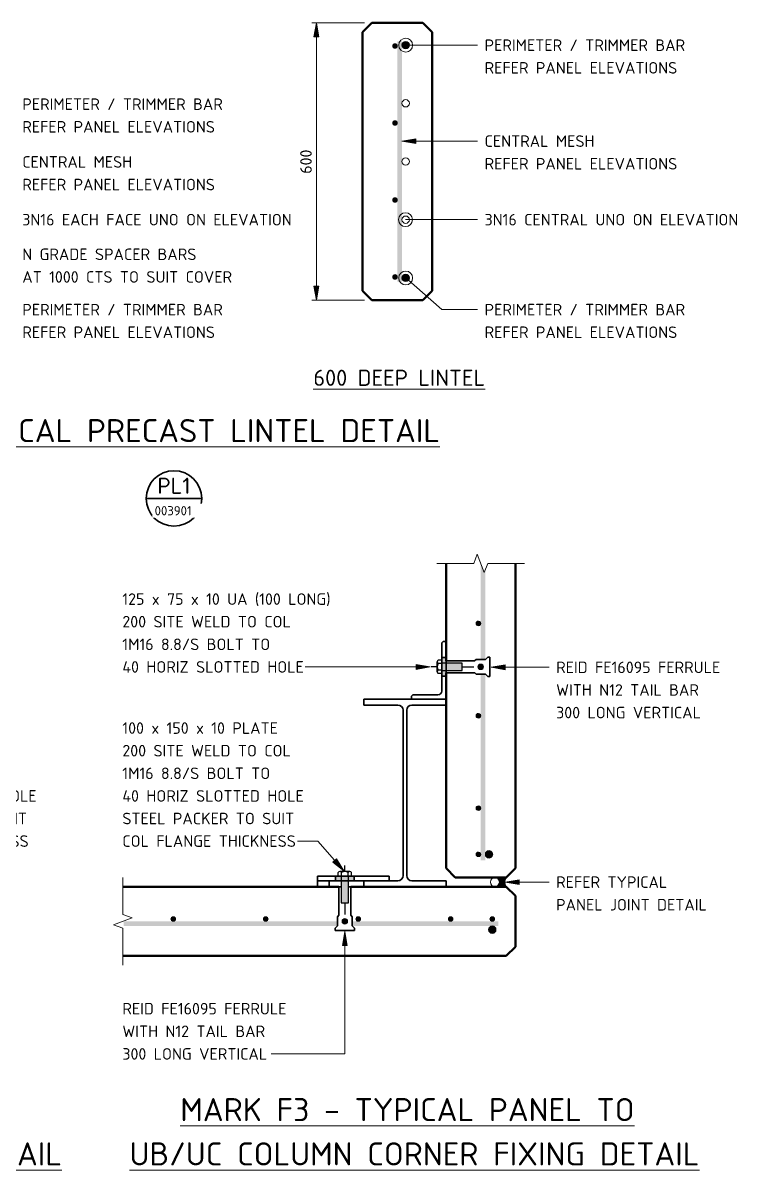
# Model space of a CAD drawing. Header units: millimetres. Extents: x 1317 to 9218, y 3460 to 6153.
# Drawn here: x 6382 to 7927, y 3517 to 6001 of the extents above; entities that cross this region are included whole.
import ezdxf

# ---------------------------------------------------------------- set-up
doc = ezdxf.new("R2010")
doc.units = ezdxf.units.MM
for name, color, linetype, lineweight in [('A-000-T_TEXT', 231, 'Continuous', 13), ('A-010-D_DIM', 211, 'Continuous', 13), ('A-010-D_DIM-10', 211, 'Continuous', 13), ('A-010-M_LINE', 90, 'Continuous', 13), ('Z-000-T_TEXT', 131, 'Continuous', 18), ('Z-060-M_DETAIL', 92, 'Continuous', 25)]:
    doc.layers.add(name, color=color, linetype=linetype, lineweight=lineweight)
doc.styles.add('ISOCPEUR', font='isocpeur.ttf', dxfattribs={"height": 25})
doc.styles.add('ISOCPEUR_2', font='isocpeur.ttf', dxfattribs={"height": 50})
doc.styles.add('ISOCPEUR_3', font='isocpeur.ttf', dxfattribs={"height": 35})
doc.styles.add('ISOCPEUR_4', font='isocpeur.ttf', dxfattribs={"height": 20})
doc.dimstyles.new('2_5___Arrow_Tick', dxfattribs={"dimscale": 304.8, "dimtxt": 24.899529, "dimasz": 0.098425, "dimexe": 0.032808, "dimexo": 0.052493, "dimgap": 0.008202, "dimtad": 1, "dimdec": 0, "dimzin": 0, "dimdsep": 46, "dimtxsty": 'ISOCPEUR', "dimsah": 1, "dimcen": 0.09, "dimadec": 0, "dimazin": 0, "dimtfac": 1, "dimtdec": 4, "dimtix": 1, "dimtmove": 0, "dimatfit": 3, "dimfxl": 1, "dimtvp": 1, "dimtolj": 1, "dimtzin": 0, "dimlwd": 18, "dimlwe": 18, "dimarcsym": 2})

# ---------------------------------------------------------------- blocks, each defined once
blk = doc.blocks.new('NRP_Reinft Bar Section BN - N16-4129582-S-3901 - _INDUSTRIAL_ TYPICAL PRECAST PANEL DETAILS')
at = {"layer": 'Z-060-M_DETAIL', "lineweight": 13}
blk.add_hatch(color=256, dxfattribs=at).paths.add_polyline_path([(0, 8), (-2.1, 7.7), (-4, 6.9), (-5.7, 5.7), (-6.9, 4), (-7.7, 2.1), (-8, 0), (-7.7, -2.1), (-6.9, -4), (-5.7, -5.7), (-4, -6.9), (-2.1, -7.7), (0, -8), (2.1, -7.7), (4, -6.9), (5.7, -5.7), (6.9, -4), (7.7, -2.1), (8, 0), (7.7, 2.1), (6.9, 4), (5.7, 5.7), (4, 6.9), (2.1, 7.7)])
for start, end in [(0, 180), (180, 360)]:
    blk.add_arc((0, 0), 8, start, end, dxfattribs=at)
blk = doc.blocks.new('NRP_Reinft Bar Section BN - R10-4129583-S-3901 - _INDUSTRIAL_ TYPICAL PRECAST PANEL DETAILS')
at = {"layer": 'Z-060-M_DETAIL', "lineweight": 13}
blk.add_hatch(color=256, dxfattribs=at).paths.add_polyline_path([(0, 5), (-1.3, 4.8), (-2.5, 4.3), (-3.5, 3.5), (-4.3, 2.5), (-4.8, 1.3), (-5, 0), (-4.8, -1.3), (-4.3, -2.5), (-3.5, -3.5), (-2.5, -4.3), (-1.3, -4.8), (0, -5), (1.3, -4.8), (2.5, -4.3), (3.5, -3.5), (4.3, -2.5), (4.8, -1.3), (5, 0), (4.8, 1.3), (4.3, 2.5), (3.5, 3.5), (2.5, 4.3), (1.3, 4.8), (0.4, 4.9)])
for start, end in [(0, 180), (180, 0)]:
    blk.add_arc((0, 0), 5, start, end, dxfattribs=at)
blk = doc.blocks.new('NRP_Break Line _v2_ - Section-3988886-S-3901 - _INDUSTRIAL_ TYPICAL PRECAST PANEL DETAILS')
at = {"layer": 'Z-060-M_DETAIL', "lineweight": 18}
for p, q in [((0, 0), (60, 0)), ((90, 0), (150, 0))]:
    blk.add_line(p, q, dxfattribs=at)
blk = doc.blocks.new('FE1 - FE20095 SECTION-4121781-S-3901 - _INDUSTRIAL_ TYPICAL PRECAST PANEL DETAILS')
at = {"layer": 'Z-060-M_DETAIL', "lineweight": 18}
blk.add_hatch(color=256, dxfattribs=at).paths.add_polyline_path([(0, 81), (-1.6, 80.8), (-3, 80.2), (-4.2, 79.2), (-5.2, 78), (-5.8, 76.6), (-6, 74.9), (-5.8, 73.4), (-5.2, 72), (-4.2, 70.8), (-3, 69.8), (-1.6, 69.2), (0, 69), (1.6, 69.2), (3, 69.8), (4.2, 70.8), (5.2, 72), (5.8, 73.4), (6, 75), (5.8, 76.6), (5.2, 78), (4.2, 79.2), (3, 80.2), (1.6, 80.8)])
at = {"layer": 'Z-060-M_DETAIL', "lineweight": 35}
for p, q in [((21, 95), (-21, 95)), ((-21, 95), (-21, 90)), ((-21, 90), (-16, 85)), ((-16, 85), (-16, 65)), ((16, 85), (21, 90)), ((16, 65), (16, 85)), ((21, 90), (21, 95)), ((-16, 65), (-13, 62)), ((-13, 62), (-13, 0)), ((13, 61.4), (16, 65)), ((13, 0), (13, 61.4)), ((-13, 0), (-8, 0)), ((8, 0), (13, 0))]:
    blk.add_line(p, q, dxfattribs=at)
at = {"layer": 'Z-060-M_DETAIL', "lineweight": 18}
for start, end in [(0, 180), (180, 0)]:
    blk.add_arc((0, 75), 6, start, end, dxfattribs=at)
blk = doc.blocks.new('NRP_Bolt Detailed Section _v2_ - M16-4129584-S-3901 - _INDUSTRIAL_ TYPICAL PRECAST PANEL DETAILS')
at = {"layer": 'Z-060-M_DETAIL'}
blk.add_hatch(color=256, dxfattribs=at).paths.add_polyline_path([(0, -8), (57.8, -8), (57.8, 8), (0, 8)])
for p, q in [((-9.752, 10.668), (-9.752, -10.668)), ((0, 14.224), (-7.72, 14.224)), ((0, 7.112), (-7.72, 7.112)), ((0, -14.224), (0, 14.224)), ((57.8, 8), (0, 8)), ((0, 8), (0, -8)), ((57.8, -8), (57.8, 8)), ((57.8, 0), (82.8, 0)), ((-9.752, 0), (-23, 0)), ((0, -7.112), (-7.72, -7.112)), ((0, -14.224), (-7.72, -14.224)), ((0, -8), (57.8, -8))]:
    blk.add_line(p, q, dxfattribs=at)
for centre, radius, start, end in [((-5.6245, 10.668), 4.1275, 120.5102374, 239.4897626), ((3.7124, 0), 13.464, 148.1145038, 211.8854962), ((-5.6245, -10.668), 4.1275, 120.5102374, 239.4897626)]:
    blk.add_arc(centre, radius, start, end, dxfattribs=at)
blk = doc.blocks.new('NRP_Reinft Bar Section BN - N16-4128137-S-3901 - _INDUSTRIAL_ TYPICAL PRECAST PANEL DETAILS')
at = {"layer": 'Z-060-M_DETAIL', "lineweight": 13}
blk.add_hatch(color=256, dxfattribs=at).paths.add_polyline_path([(0, -8), (2.1, -7.7), (4, -6.9), (5.7, -5.7), (6.9, -4), (7.7, -2.1), (8, 0), (7.7, 2.1), (6.9, 4), (5.7, 5.7), (4, 6.9), (2.1, 7.7), (0, 8), (-2.1, 7.7), (-4, 6.9), (-5.7, 5.7), (-6.9, 4), (-7.7, 2.1), (-8, 0), (-7.7, -2.1), (-6.9, -4), (-5.7, -5.7), (-4, -6.9), (-2.1, -7.7)])
for start, end in [(360, 180), (180, 360)]:
    blk.add_arc((0, 0), 8, start, end, dxfattribs=at)
blk = doc.blocks.new('NRP_Reinft Bar Section BN - R10-4128131-S-3901 - _INDUSTRIAL_ TYPICAL PRECAST PANEL DETAILS')
at = {"layer": 'Z-060-M_DETAIL', "lineweight": 13}
blk.add_hatch(color=256, dxfattribs=at).paths.add_polyline_path([(0, -5), (1.3, -4.8), (2.5, -4.3), (3.5, -3.5), (4.3, -2.5), (4.8, -1.3), (5, 0), (4.8, 1.3), (4.3, 2.5), (3.5, 3.5), (2.5, 4.3), (1.3, 4.8), (0, 5), (-1.3, 4.8), (-2.5, 4.3), (-3.5, 3.5), (-4.3, 2.5), (-4.8, 1.3), (-5, 0), (-4.8, -1.3), (-4.3, -2.5), (-3.5, -3.5), (-2.5, -4.3), (-1.3, -4.8), (-0.4, -4.9)])
for start, end in [(360, 180), (180, 360)]:
    blk.add_arc((0, 0), 5, start, end, dxfattribs=at)
blk = doc.blocks.new('FE1 - FE20095 SECTION-V1-S-3901 - _INDUSTRIAL_ TYPICAL PRECAST PANEL DETAILS')
at = {"layer": 'Z-060-M_DETAIL', "lineweight": 35}
blk.add_hatch(color=256, dxfattribs=at).paths.add_polyline_path([(-6, -75), (-5.8, -76.6), (-5.2, -78), (-4.2, -79.2), (-3, -80.2), (-1.6, -80.8), (0, -81), (1.6, -80.8), (3, -80.2), (4.2, -79.2), (5.2, -78), (5.8, -76.6), (6, -75), (5.8, -73.4), (5.2, -72), (4.2, -70.8), (3, -69.8), (1.6, -69.2), (0, -69), (-1.6, -69.2), (-3, -69.8), (-4.2, -70.8), (-5.2, -72), (-5.8, -73.4)])
for p, q in [((13, 0), (8, 0)), ((13, -61.4), (13, 0)), ((-8, 0), (-13, 0)), ((-13, 0), (-13, -62)), ((-13, -62), (-16, -65)), ((-16, -65), (-16, -85)), ((16, -65), (13, -61.4)), ((16, -85), (16, -65)), ((-16, -85), (-21, -90)), ((-21, -90), (-21, -95)), ((-21, -95), (21, -95)), ((21, -90), (16, -85)), ((21, -95), (21, -90))]:
    blk.add_line(p, q, dxfattribs=at)
at = {"layer": 'Z-060-M_DETAIL', "lineweight": 18}
for start, end in [(360, 180), (180, 360)]:
    blk.add_arc((0, -75), 6, start, end, dxfattribs=at)
blk = doc.blocks.new('NRP_Bolt Detailed Section _v2_ - M16-4129586-S-3901 - _INDUSTRIAL_ TYPICAL PRECAST PANEL DETAILS')
at = {"layer": 'Z-060-M_DETAIL'}
blk.add_hatch(color=256, dxfattribs=at).paths.add_polyline_path([(0, -8), (44.5, -8), (44.5, 8), (0, 8)])
for p, q in [((-9.752, 0), (-23, 0)), ((-9.752, -10.668), (-9.752, 10.668)), ((0, 14.224), (-7.72, 14.224)), ((0, 7.112), (-7.72, 7.112)), ((0, 14.224), (0, -14.224)), ((44.5, 8), (0, 8)), ((0, 8), (0, -8)), ((44.5, -8), (44.5, 8)), ((44.5, 0), (69.5, 0)), ((0, -7.112), (-7.72, -7.112)), ((0, -14.224), (-7.72, -14.224)), ((0, -8), (44.5, -8))]:
    blk.add_line(p, q, dxfattribs=at)
for centre, radius, start, end in [((-5.6245, 10.668), 4.1275, 120.5102374, 239.4897626), ((3.7124, 0), 13.464, 148.1145038, 211.8854962), ((-5.6245, -10.668), 4.1275, 120.5102374, 239.4897626)]:
    blk.add_arc(centre, radius, start, end, dxfattribs=at)
blk = doc.blocks.new('DIMBLOCK15-S-3901 - _INDUSTRIAL_ TYPICAL PRECAST PANEL DETAILS')
at = {"layer": 'A-010-D_DIM-10', "lineweight": 18}
for points in [[(7016.7, 6000.9), (7011.4, 5970.9), (7022, 5970.9)], [(7016.7, 5400.9), (7022, 5430.9), (7011.4, 5430.9)]]:
    blk.add_hatch(color=256, dxfattribs=at).paths.add_polyline_path(points)
for p, q in [((7016.7, 6000.9), (7006.7, 6000.9)), ((7016.7, 6000.9), (7011.4, 5970.9)), ((7016.7, 6000.9), (7016.7, 5400.9)), ((7022, 5970.9), (7016.7, 6000.9)), ((7016.7, 6000.9), (7120.7, 6000.9)), ((7011.4, 5970.9), (7022, 5970.9)), ((7022, 5430.9), (7011.4, 5430.9)), ((7011.4, 5430.9), (7016.7, 5400.9)), ((7016.7, 5400.9), (7022, 5430.9)), ((7016.7, 5400.9), (7006.7, 5400.9)), ((7016.7, 5400.9), (7120.7, 5400.9))]:
    blk.add_line(p, q, dxfattribs=at)
at = {"layer": 'A-010-D_DIM-10', "color": 0, "lineweight": 18, "insert": (6981.5, 5674.3), "char_height": 25, "width": 63.781, "attachment_point": 1, "rotation": 90, "line_spacing_factor": 1.149209, "style": 'ISOCPEUR'}
blk.add_mtext('600', dxfattribs=at)
blk = doc.blocks.new('NRP_Detail-Head-Dummy - NRP_Detail-Head-Dummy-3982402-S-3901 - _INDUSTRIAL_ TYPICAL PRECAST PANEL DETAILS')
at = {"layer": 'Z-000-T_TEXT', "lineweight": 35}
blk.add_line((-6, 0), (6, 0), dxfattribs=at)
for start, end in [(360, 180), (180, 360)]:
    blk.add_arc((0, 0), 6, start, end, dxfattribs=at)

msp = doc.modelspace()

# ---------------------------------------------------------------- hatches: boundary and pattern name
at = {"layer": 'A-000-T_TEXT', "lineweight": 18}
for points in [[(7201.5, 5745), (7231.5, 5739.7), (7231.5, 5750.3)], [(7262.8, 4606.7), (7232.8, 4612), (7232.8, 4601.4)], [(7394.6, 4605.8), (7424.6, 4600.5), (7424.6, 4611.1)], [(7076, 4165.3), (7060.3, 4191.3), (7052.3, 4184.3)], [(7424.9, 4140.8), (7454.9, 4135.5), (7454.9, 4146.1)], [(7078.2, 4033.7), (7072.9, 4003.7), (7083.4, 4003.7)]]:
    msp.add_hatch(color=7, dxfattribs=at).paths.add_polyline_path(points)
at = {"layer": 'Z-060-M_DETAIL'}
for color, points in [(7, [(7201.7, 5440.9), (7201.7, 5960.9), (7191.7, 5960.9), (7191.7, 5440.9)]), (9, [(7427.1, 4130.9), (7425, 4133.8), (7423.7, 4137.2), (7423.2, 4140.9), (7423.7, 4144.5), (7425, 4147.9), (7427.1, 4150.9), (7403.1, 4150.9), (7405.7, 4150.5), (7408.1, 4149.5), (7410.2, 4147.9), (7411.8, 4145.9), (7412.8, 4143.4), (7413.1, 4140.9), (7412.8, 4138.3), (7411.8, 4135.9), (7410.2, 4133.8), (7408.1, 4132.2), (7405.7, 4131.2), (7403.1, 4130.9)])]:
    msp.add_hatch(color=color, dxfattribs=at).paths.add_polyline_path(points)
h = msp.add_hatch(color=7, dxfattribs=at)
h.paths.add_polyline_path([(7382.1, 4187.9), (7382.1, 4590.9), (7372.1, 4590.9), (7372.1, 4187.9)])
h.paths.add_polyline_path([(7382.1, 4622.9), (7382.1, 4817.5), (7379.6, 4810.9), (7372.7, 4829.4), (7372.1, 4829.4), (7372.1, 4622.9)])
h = msp.add_hatch(color=7, dxfattribs=at)
h.paths.add_polyline_path([(7297.1, 4586.9), (7297.1, 4598.9), (7287.6, 4598.9), (7287.6, 4586.9)])
h.paths.add_polyline_path([(7297.1, 4614.9), (7297.1, 4626.9), (7287.6, 4626.9), (7287.6, 4614.9)])
h = msp.add_hatch(color=7, dxfattribs=at)
h.paths.add_polyline_path([(7058.1, 4143.7), (7070.1, 4143.7), (7070.1, 4153.7), (7058.1, 4153.7)])
h.paths.add_polyline_path([(7098.1, 4143.7), (7098.1, 4153.7), (7086.1, 4153.7), (7086.1, 4143.7)])
h = msp.add_hatch(color=7, dxfattribs=at)
h.paths.add_polyline_path([(6618.1, 4045.9), (7062.1, 4045.9), (7062.1, 4055.9), (6599.6, 4055.9), (6599.6, 4045.9)])
h.paths.add_polyline_path([(7115.4, 4045.9), (7410.1, 4045.9), (7410.1, 4055.9), (7094.1, 4055.9), (7094.1, 4045.9), (7108.4, 4045.9)])

# ---------------------------------------------------------------- linework, layer by layer
at = {"layer": 'A-000-T_TEXT', "color": 250, "lineweight": 18}
for p, q in [((7209.8, 5952.7), (7365.4, 5952.7)), ((7231.5, 5750.3), (7201.5, 5745)), ((7201.5, 5745), (7231.5, 5739.7)), ((7201.5, 5745), (7365.4, 5745)), ((7231.5, 5739.7), (7231.5, 5750.3)), ((7209.4, 5575), (7365.4, 5575)), ((7209.8, 5448.7), (7287.8, 5380.2)), ((7287.8, 5380.2), (7365.4, 5380.2)), ((7057.1, 4606.7), (6992.2, 4606.7)), ((7262.8, 4606.7), (7057.1, 4606.7)), ((7262.8, 4606.7), (7232.8, 4612)), ((7232.8, 4612), (7232.8, 4601.4)), ((7232.8, 4601.4), (7262.8, 4606.7)), ((7424.6, 4611.1), (7394.6, 4605.8)), ((7394.6, 4605.8), (7424.6, 4600.5)), ((7394.6, 4605.8), (7520.2, 4605.8)), ((7424.6, 4600.5), (7424.6, 4611.1)), ((6992.9, 4229.6), (6975.7, 4229.6)), ((7019.8, 4229.6), (6992.9, 4229.6)), ((7076, 4165.3), (7019.8, 4229.6)), ((7060.3, 4191.3), (7052.3, 4184.3)), ((7052.3, 4184.3), (7076, 4165.3)), ((7076, 4165.3), (7060.3, 4191.3)), ((7454.9, 4146.1), (7424.9, 4140.8)), ((7424.9, 4140.8), (7454.9, 4135.5)), ((7424.9, 4140.8), (7520.2, 4140.8)), ((7454.9, 4135.5), (7454.9, 4146.1)), ((7078.2, 4033.7), (7072.9, 4003.7)), ((7083.4, 4003.7), (7078.2, 4033.7)), ((7078.2, 4033.7), (7078.2, 3768.9)), ((7072.9, 4003.7), (7083.4, 4003.7)), ((6958.5, 3768.9), (6918.8, 3768.9)), ((7078.2, 3768.9), (6958.5, 3768.9))]:
    msp.add_line(p, q, dxfattribs=at)
for centre in [(7209.8, 5952.7), (7209.4, 5575), (7209.8, 5448.7)]:
    msp.add_circle(centre, 15, dxfattribs=at)
at = {"layer": 'A-010-M_LINE', "lineweight": 50}
for p, q in [((7116.7, 5980.9), (7136.7, 6000.9)), ((7136.7, 6000.9), (7246.7, 6000.9)), ((7246.7, 6000.9), (7266.7, 5980.9)), ((7116.7, 5420.9), (7116.7, 5980.9)), ((7266.7, 5980.9), (7266.7, 5420.9)), ((7136.7, 5400.9), (7116.7, 5420.9)), ((7266.7, 5420.9), (7246.7, 5400.9)), ((7246.7, 5400.9), (7136.7, 5400.9)), ((7297.1, 4830.9), (7297.1, 4619.9)), ((7447.1, 4170.9), (7447.1, 4830.9)), ((7297.1, 4593.9), (7297.1, 4170.9)), ((7317.1, 4150.9), (7297.1, 4170.9)), ((7317.1, 4150.9), (7427.1, 4150.9)), ((7427.1, 4150.9), (7447.1, 4170.9)), ((6598.1, 4130.9), (7065.1, 4130.9)), ((7091.1, 4130.9), (7427.1, 4130.9)), ((7447.1, 4110.9), (7427.1, 4130.9)), ((7447.1, 4110.9), (7447.1, 4000.9)), ((7447.1, 4000.9), (7427.1, 3980.9)), ((7427.1, 3980.9), (6598.1, 3980.9))]:
    msp.add_line(p, q, dxfattribs=at)
at = {"layer": 'A-010-M_LINE', "lineweight": 35}
for p, q in [((7287.6, 4656.9), (7287.6, 4554.4)), ((7297.1, 4661.9), (7292.6, 4661.9)), ((7297.1, 4536.9), (7297.1, 4661.9)), ((7287.6, 4626.9), (7287.6, 4586.9)), ((7297.1, 4626.9), (7287.6, 4626.9)), ((7297.1, 4586.9), (7297.1, 4626.9)), ((7287.6, 4586.9), (7297.1, 4586.9)), ((7279.6, 4546.4), (7227.1, 4546.4)), ((7297.1, 4536.9), (7119.1, 4536.9)), ((7119.1, 4536.9), (7119.1, 4524.1)), ((7119.1, 4524.1), (7192.8, 4524.1)), ((7222.1, 4541.4), (7222.1, 4536.9)), ((7222.1, 4536.9), (7297.1, 4536.9)), ((7223.4, 4524.1), (7297.1, 4524.1)), ((7297.1, 4524.1), (7297.1, 4536.9)), ((7204.2, 4512.7), (7204.2, 4155.1)), ((7212, 4155.1), (7212, 4512.7)), ((7174.1, 4153.7), (7019.1, 4153.7)), ((7019.1, 4153.7), (7019.1, 4143.7)), ((7058.1, 4153.7), (7058.1, 4143.7)), ((7098.1, 4153.7), (7058.1, 4153.7)), ((7098.1, 4143.7), (7098.1, 4153.7)), ((7174.1, 4143.7), (7174.1, 4153.7)), ((7019.1, 4143.7), (7174.1, 4143.7)), ((7019.1, 4143.7), (7044.1, 4143.7)), ((7019.1, 4130.9), (7019.1, 4143.7)), ((7044.1, 4130.9), (7019.1, 4130.9)), ((7044.1, 4143.7), (7044.1, 4130.9)), ((7058.1, 4143.7), (7098.1, 4143.7)), ((7192.8, 4143.7), (7119.1, 4143.7)), ((7119.1, 4143.7), (7119.1, 4130.9)), ((7119.1, 4130.9), (7297.1, 4130.9)), ((7297.1, 4143.7), (7223.4, 4143.7)), ((7297.1, 4143.7), (7297.1, 4130.9))]:
    msp.add_line(p, q, dxfattribs=at)
at = {"layer": 'A-010-M_LINE', "lineweight": 25}
for p, q in [((7427.1, 4150.9), (7403.1, 4150.9)), ((7403.1, 4130.9), (7427.1, 4130.9))]:
    msp.add_line(p, q, dxfattribs=at)
at = {"layer": 'A-010-M_LINE', "lineweight": 18}
for centre, radius in [((7209.7, 5826.9), 8), ((7209.7, 5700.9), 8), ((7209.7, 5574.9), 8), ((7403.1, 4140.9), 10)]:
    msp.add_circle(centre, radius, dxfattribs=at)
at = {"layer": 'A-010-M_LINE', "lineweight": 35}
for centre, radius, start, end in [((7292.6, 4656.9), 5, 90, 180), ((7227.1, 4541.4), 5, 90, 180), ((7279.6, 4554.4), 8, 270, 0), ((7192.8, 4512.7), 11.4, 0, 90), ((7223.4, 4512.7), 11.4, 90, 180), ((7192.8, 4155.1), 11.4, 270, 0), ((7223.4, 4155.1), 11.4, 180, 270)]:
    msp.add_arc(centre, radius, start, end, dxfattribs=at)
at = {"layer": 'A-010-M_LINE', "lineweight": 25}
for centre, radius, start, end in [((7403.1, 4140.9), 10, 270, 90), ((7437.9, 4140.9), 14.7, 137.1404, 222.8596)]:
    msp.add_arc(centre, radius, start, end, dxfattribs=at)
at = {"layer": 'Z-000-T_TEXT'}
for p, q in [((7357.1, 4830.9), (7364.6, 4850.9)), ((7364.6, 4850.9), (7379.6, 4810.9)), ((7297.1, 4830.9), (7277.1, 4830.9)), ((7379.6, 4810.9), (7387.1, 4830.9)), ((7447.1, 4830.9), (7467.1, 4830.9)), ((6598.1, 4130.9), (6598.1, 4150.9)), ((6578.1, 4048.4), (6618.1, 4063.4)), ((6598.1, 4040.9), (6578.1, 4048.4)), ((6618.1, 4063.4), (6598.1, 4070.9)), ((6598.1, 3980.9), (6598.1, 3960.9))]:
    msp.add_line(p, q, dxfattribs=at)

# ---------------------------------------------------------------- block references
at = {"layer": 'Z-000-T_TEXT', "lineweight": 35, "xscale": 10, "yscale": 10, "zscale": 10}
msp.add_blockref('NRP_Detail-Head-Dummy - NRP_Detail-Head-Dummy-3982402-S-3901 - _INDUSTRIAL_ TYPICAL PRECAST PANEL DETAILS', (6708.5, 4971.4), dxfattribs=at)
at = {"layer": 'Z-060-M_DETAIL', "lineweight": 13}
for name, p, rotation in [('NRP_Reinft Bar Section BN - N16-4129582-S-3901 - _INDUSTRIAL_ TYPICAL PRECAST PANEL DETAILS', (7209.7, 5952.9), 180), ('NRP_Reinft Bar Section BN - N16-4129582-S-3901 - _INDUSTRIAL_ TYPICAL PRECAST PANEL DETAILS', (7209.7, 5448.9), 180), ('NRP_Reinft Bar Section BN - R10-4128131-S-3901 - _INDUSTRIAL_ TYPICAL PRECAST PANEL DETAILS', (7367.1, 4700.9), 89.99999999999984), ('NRP_Reinft Bar Section BN - R10-4128131-S-3901 - _INDUSTRIAL_ TYPICAL PRECAST PANEL DETAILS', (7367.1, 4500.9), 89.99999999999984), ('NRP_Reinft Bar Section BN - R10-4128131-S-3901 - _INDUSTRIAL_ TYPICAL PRECAST PANEL DETAILS', (7367.1, 4300.9), 89.99999999999984), ('NRP_Reinft Bar Section BN - R10-4128131-S-3901 - _INDUSTRIAL_ TYPICAL PRECAST PANEL DETAILS', (7367.1, 4200.9), 89.99999999999984), ('NRP_Reinft Bar Section BN - N16-4128137-S-3901 - _INDUSTRIAL_ TYPICAL PRECAST PANEL DETAILS', (7390.1, 4200.9), 89.99999999999984), ('NRP_Reinft Bar Section BN - R10-4129583-S-3901 - _INDUSTRIAL_ TYPICAL PRECAST PANEL DETAILS', (6707.1, 4060.9), 180), ('NRP_Reinft Bar Section BN - R10-4129583-S-3901 - _INDUSTRIAL_ TYPICAL PRECAST PANEL DETAILS', (6907.1, 4060.9), 180), ('NRP_Reinft Bar Section BN - R10-4129583-S-3901 - _INDUSTRIAL_ TYPICAL PRECAST PANEL DETAILS', (7107.1, 4060.9), 180), ('NRP_Reinft Bar Section BN - R10-4129583-S-3901 - _INDUSTRIAL_ TYPICAL PRECAST PANEL DETAILS', (7307.1, 4060.9), 180), ('NRP_Reinft Bar Section BN - R10-4129583-S-3901 - _INDUSTRIAL_ TYPICAL PRECAST PANEL DETAILS', (7397.1, 4060.9), 180), ('NRP_Reinft Bar Section BN - N16-4129582-S-3901 - _INDUSTRIAL_ TYPICAL PRECAST PANEL DETAILS', (7397.1, 4037.9), 180)]:
    msp.add_blockref(name, p, dxfattribs=dict(at, rotation=rotation))
for name, p in [('NRP_Reinft Bar Section BN - R10-4128131-S-3901 - _INDUSTRIAL_ TYPICAL PRECAST PANEL DETAILS', (7186.7, 5950.9)), ('NRP_Reinft Bar Section BN - R10-4128131-S-3901 - _INDUSTRIAL_ TYPICAL PRECAST PANEL DETAILS', (7186.7, 5784.2)), ('NRP_Reinft Bar Section BN - R10-4128131-S-3901 - _INDUSTRIAL_ TYPICAL PRECAST PANEL DETAILS', (7186.7, 5617.5)), ('NRP_Reinft Bar Section BN - R10-4129583-S-3901 - _INDUSTRIAL_ TYPICAL PRECAST PANEL DETAILS', (7186.7, 5450.9))]:
    msp.add_blockref(name, p, dxfattribs=at)
at = {"layer": 'Z-060-M_DETAIL', "lineweight": 18}
msp.add_blockref('NRP_Break Line _v2_ - Section-3988886-S-3901 - _INDUSTRIAL_ TYPICAL PRECAST PANEL DETAILS', (7297.1, 4830.9), dxfattribs=at)
at = {"layer": 'Z-060-M_DETAIL'}
msp.add_blockref('NRP_Bolt Detailed Section _v2_ - M16-4129586-S-3901 - _INDUSTRIAL_ TYPICAL PRECAST PANEL DETAILS', (7287.6, 4606.9), dxfattribs=at)
at = {"layer": 'Z-060-M_DETAIL', "lineweight": 35, "rotation": 89.9999999999996}
msp.add_blockref('FE1 - FE20095 SECTION-V1-S-3901 - _INDUSTRIAL_ TYPICAL PRECAST PANEL DETAILS', (7297.1, 4606.9), dxfattribs=at)
at = {"layer": 'Z-060-M_DETAIL', "rotation": 269.9999999999999}
msp.add_blockref('NRP_Bolt Detailed Section _v2_ - M16-4129584-S-3901 - _INDUSTRIAL_ TYPICAL PRECAST PANEL DETAILS', (7078.1, 4153.7), dxfattribs=at)
at = {"layer": 'Z-060-M_DETAIL', "lineweight": 18}
for name, p, rotation in [('NRP_Break Line _v2_ - Section-3988886-S-3901 - _INDUSTRIAL_ TYPICAL PRECAST PANEL DETAILS', (6598.1, 3980.9), 90.0000000000001), ('FE1 - FE20095 SECTION-4121781-S-3901 - _INDUSTRIAL_ TYPICAL PRECAST PANEL DETAILS', (7078.1, 4130.9), 180)]:
    msp.add_blockref(name, p, dxfattribs=dict(at, rotation=rotation))

# ---------------------------------------------------------------- texts
at = {"layer": 'A-000-T_TEXT', "color": 7, "lineweight": 18, "attachment_point": 1}
for s, insert, char_height, width, style in [('PERIMETER / TRIMMER BAR', (7380.4, 5965.2), 25, 506.666, 'ISOCPEUR'), ('REFER PANEL ELEVATIONS', (7380.4, 5916.2), 25, 493.038, 'ISOCPEUR'), ('PERIMETER / TRIMMER BAR', (6380.4, 5837.5), 25, 506.666, 'ISOCPEUR'), ('REFER PANEL ELEVATIONS', (6380.4, 5788.5), 25, 493.038, 'ISOCPEUR'), ('CENTRAL MESH', (7380.4, 5757.5), 25, 279.789, 'ISOCPEUR'), ('CENTRAL MESH', (6380.4, 5712.5), 25, 279.789, 'ISOCPEUR'), ('REFER PANEL ELEVATIONS', (7380.4, 5708.5), 25, 493.038, 'ISOCPEUR'), ('REFER PANEL ELEVATIONS', (6380.4, 5663.5), 25, 493.038, 'ISOCPEUR'), ('3N16 EACH FACE UNO ON ELEVATION', (6380.4, 5587.5), 25, 682.236, 'ISOCPEUR'), ('3N16 CENTRAL UNO ON ELEVATION', (7380.4, 5587.5), 25, 641.35, 'ISOCPEUR'), ('N GRADE SPACER BARS', (6380.4, 5512.5), 25, 442.532, 'ISOCPEUR'), ('AT 1000 CTS TO SUIT COVER', (6380.4, 5463.5), 25, 541.139, 'ISOCPEUR'), ('PERIMETER / TRIMMER BAR', (6380.4, 5392.7), 25, 506.666, 'ISOCPEUR'), ('PERIMETER / TRIMMER BAR', (7380.4, 5392.7), 25, 506.666, 'ISOCPEUR'), ('REFER PANEL ELEVATIONS', (6380.4, 5343.8), 25, 493.038, 'ISOCPEUR'), ('REFER PANEL ELEVATIONS', (7380.4, 5343.8), 25, 493.038, 'ISOCPEUR'), ('\\L600 DEEP LINTEL', (7010, 5250.2), 35, 439.325, 'ISOCPEUR_3'), ('125 x 75 x 10 UA (100 LONG)', (6596.9, 4766), 25, 538.734, 'ISOCPEUR'), ('200 SITE WELD TO COL', (6596.9, 4717.1), 25, 433.713, 'ISOCPEUR'), ('1M16 8.8/S BOLT TO', (6596.9, 4668.1), 25, 374.388, 'ISOCPEUR'), ('40 HORIZ SLOTTED HOLE', (6596.9, 4619.2), 25, 460.97, 'ISOCPEUR'), ('REID FE16095 FERRULE', (7535.2, 4618.3), 25, 419.283, 'ISOCPEUR'), ('WITH N12 TAIL BAR', (7535.2, 4569.3), 25, 363.966, 'ISOCPEUR'), ('300 LONG VERTICAL', (7535.2, 4520.4), 25, 371.983, 'ISOCPEUR'), ('100 x 150 x 10 PLATE', (6596.9, 4486.8), 25, 408.059, 'ISOCPEUR'), ('200 SITE WELD TO COL', (6596.9, 4437.8), 25, 433.713, 'ISOCPEUR'), ('1M16 8.8/S BOLT TO', (6596.9, 4388.9), 25, 374.388, 'ISOCPEUR'), ('40 HORIZ SLOTTED HOLE', (6019, 4339.9), 25, 460.97, 'ISOCPEUR'), ('40 HORIZ SLOTTED HOLE', (6596.9, 4339.9), 25, 460.97, 'ISOCPEUR'), ('STEEL PACKER TO SUIT', (6019, 4291), 25, 440.126, 'ISOCPEUR'), ('STEEL PACKER TO SUIT', (6596.9, 4291), 25, 440.126, 'ISOCPEUR'), ('COL FLANGE THICKNESS', (6019, 4242.1), 25, 440.928, 'ISOCPEUR'), ('COL FLANGE THICKNESS', (6596.9, 4242.1), 25, 440.928, 'ISOCPEUR'), ('REFER TYPICAL', (7535.2, 4153.3), 25, 286.202, 'ISOCPEUR'), ('PANEL JOINT DETAIL', (7535.2, 4104.3), 25, 382.405, 'ISOCPEUR'), ('REID FE16095 FERRULE', (6596.9, 3879.3), 25, 419.283, 'ISOCPEUR'), ('WITH N12 TAIL BAR', (6596.9, 3830.3), 25, 363.966, 'ISOCPEUR'), ('300 LONG VERTICAL', (6596.9, 3781.4), 25, 371.983, 'ISOCPEUR'), ('\\LMARK F3 - TYPICAL PANEL TO', (6722.2, 3673.3), 50, 1153.628, 'ISOCPEUR_2'), ('\\LUB/UC COLUMN STRAIGHT FIXING DETAIL', (5167.6, 3577.4), 50, 1503.164, 'ISOCPEUR_2'), ('\\LUB/UC COLUMN CORNER FIXING DETAIL', (6612.4, 3577.4), 50, 1418.987, 'ISOCPEUR_2')]:
    msp.add_mtext(s, dxfattribs=dict(at, insert=insert, char_height=char_height, width=width, style=style))
at = {"layer": 'A-000-T_TEXT', "color": 7, "lineweight": 18, "insert": (6229.8, 5143.3), "char_height": 50, "width": 1245.021, "attachment_point": 1, "style": 'ISOCPEUR_2', "bg_fill": 3, "box_fill_scale": 1.25, "bg_fill_color": 256, "bg_fill_true_color": 13158600, "bg_fill_transparency": 0}
msp.add_mtext('\\LTYPICAL PRECAST LINTEL DETAIL', dxfattribs=at)
at = {"layer": 'Z-000-T_TEXT', "lineweight": 13, "insert": (6672.7, 5016.4), "char_height": 35, "width": 85.781, "attachment_point": 1, "style": 'ISOCPEUR_3'}
msp.add_mtext('PL1', dxfattribs=at)

# ---------------------------------------------------------------- dimensions: what is measured, and where the dimension line sits
at = {"layer": 'A-010-D_DIM', "lineweight": 18}
dim = msp.add_linear_dim(base=(7016.7, 5400.9), p1=(7136.7, 6000.9), p2=(7136.7, 5400.9), angle=90, dimstyle='2_5___Arrow_Tick', override={"dimpost": '<>', "dimfxl": 600}, dxfattribs=at)
dim.commit()
dim.dimension.update_dxf_attribs({"geometry": 'DIMBLOCK15-S-3901 - _INDUSTRIAL_ TYPICAL PRECAST PANEL DETAILS', "text_midpoint": (7001.7, 5700.9)})

# ---------------------------------------------------------------- next in the draw order: texts
at = {"layer": 'Z-000-T_TEXT', "lineweight": 13, "insert": (6666.7, 4954.8), "char_height": 20, "width": 100.211, "attachment_point": 1, "style": 'ISOCPEUR_4', "bg_fill": 3, "box_fill_scale": 1.25, "bg_fill_color": 256, "bg_fill_true_color": 13158600, "bg_fill_transparency": 0}
msp.add_mtext('003901', dxfattribs=at)

doc.saveas('drawing.dxf')
